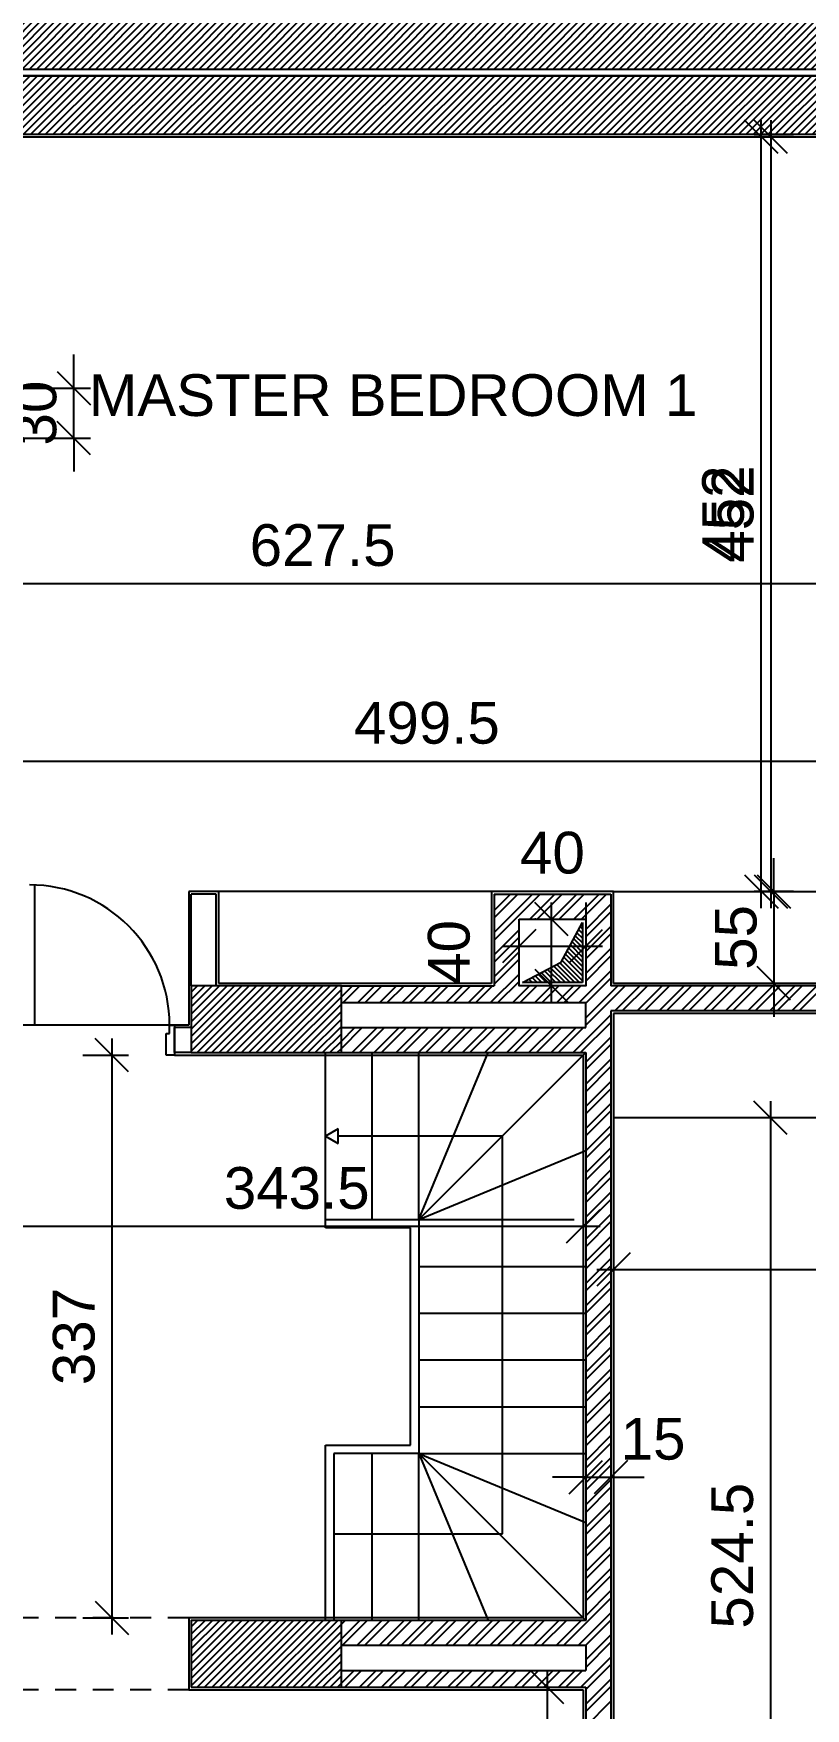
# Model space of a CAD drawing. Extents: x -1.8 to 45.6, y -22.6 to 61.5.
# Drawn here: x 34.1 to 38.73, y 12.72 to 22.75 of the extents above; entities that cross this region are included whole.
import ezdxf
from ezdxf.enums import TextEntityAlignment as Align

# ---------------------------------------------------------------- set-up
doc = ezdxf.new("R2010")
doc.units = 0
doc.header["$MEASUREMENT"] = 0
doc.linetypes.add('HIDDEN2', pattern=[0.1875, 0.125, -0.0625])
doc.layers.get('0').update_dxf_attribs({"linetype": 'CONTINUOUS'})
for name, color, linetype in [('A-AREAS', 6, 'CONTINUOUS'), ('A-closet', 252, 'CONTINUOUS'), ('a-dim', 3, 'CONTINUOUS'), ('A-FLOR-STRS-ARO', 1, 'CONTINUOUS'), ('A-HATCH-CONC', 8, 'CONTINUOUS'), ('A-HATCH-WALL', 8, 'CONTINUOUS'), ('A-NOMENCLATURE', 3, 'CONTINUOUS'), ('A-PLASTER', 8, 'CONTINUOUS'), ('A-PORTE', 1, 'CONTINUOUS'), ('A-PROJECTION', 9, 'CONTINUOUS'), ('a-shaft', 251, 'CONTINUOUS'), ('A-STAIR', 9, 'CONTINUOUS'), ('A-WALL', 4, 'CONTINUOUS'), ('S-2ND-3RD-4-5-6TH$0$A-SHAFT 2-3-4-5-6', 8, 'CONTINUOUS'), ('S-2ND-3RD-4-5-6TH$0$A-STR 2-3-4-5-6', 2, 'CONTINUOUS')]:
    doc.layers.add(name, color=color, linetype=linetype)
doc.styles.add('A100-STEXT', font='arial.ttf', dxfattribs={"height": 0.25})

# ---------------------------------------------------------------- blocks, each defined once
blk = doc.blocks.new('_OBLIQUE')
at = {"color": 0, "linetype": 'ByBlock'}
blk.add_line((-0.5, -0.5), (0.5, 0.5), dxfattribs=at)

msp = doc.modelspace()

# ---------------------------------------------------------------- hatches: boundary and pattern name
at = {"layer": 'A-HATCH-CONC'}
h = msp.add_hatch(dxfattribs=at)
h.set_pattern_fill('ANSI31', color=256, scale=0.25, style=0)
h.paths.add_polyline_path([(41.83837, 22.94), (26.70837, 22.94), (26.70837, 22.61), (28.46837, 22.61), (28.46837, 22.54), (41.83837, 22.54)])
h = msp.add_hatch(dxfattribs=at)
h.set_pattern_fill('ANSI31', color=256, scale=0.25, style=0)
h.paths.add_polyline_path([(41.83837, 22.5), (28.46837, 22.5), (28.46837, 22.15), (41.83837, 22.15)])
h = msp.add_hatch(dxfattribs=at)
h.set_pattern_fill('ANSI31', color=256, scale=0.25, style=0)
h.paths.add_polyline_path([(41.83837, 22.5), (28.46837, 22.5), (28.46837, 22.15), (41.83837, 22.15)])

# ---------------------------------------------------------------- linework, layer by layer
at = {"layer": 'A-AREAS'}
msp.add_line((28.39837, 22.5), (41.90837, 22.5), dxfattribs=at)
msp.add_lwpolyline([(26.63837, 23.51), (26.63837, 22.54), (41.90837, 22.54), (41.90837, 22.91)], dxfattribs=at)
at = {"layer": 'A-closet'}
for p, q in [((36.84337, 17.615), (35.20837, 17.615)), ((36.84337, 17.615), (35.20837, 17.615)), ((37.57337, 17.615), (38.95337, 17.615)), ((37.57337, 17.615), (38.95337, 17.615)), ((38.95337, 16.26), (37.57337, 16.26)), ((38.95337, 16.26), (37.57337, 16.26))]:
    msp.add_line(p, q, dxfattribs=at)
at = {"layer": 'a-dim', "color": 15}
for p, q in [((38.46017, 17.515), (38.46017, 22.235)), ((38.51781, 22.235), (38.51781, 17.515)), ((38.65337, 22.135), (38.41781, 22.135)), ((38.56337, 22.135), (38.56017, 22.135)), ((34.33918, 20.63), (34.33918, 20.83)), ((34.04337, 20.63), (34.43918, 20.63)), ((34.33918, 20.33), (34.33918, 20.63)), ((34.04337, 20.33), (34.43918, 20.33)), ((34.33918, 20.33), (34.33918, 20.13)), ((32.59337, 19.46022), (39.06837, 19.46022)), ((33.85837, 18.39589), (39.05337, 18.39589)), ((38.53559, 17.615), (38.53559, 17.815)), ((38.65337, 17.615), (38.41781, 17.615)), ((38.65337, 17.615), (38.43559, 17.615)), ((38.53559, 17.615), (38.53559, 17.065)), ((38.56337, 17.615), (38.56017, 17.615)), ((37.20321, 16.95), (37.20321, 17.55)), ((37.40837, 17.55), (37.40837, 17.38846)), ((37.00837, 17.35), (37.00837, 17.38846)), ((37.10837, 17.45), (37.10321, 17.45)), ((36.90837, 17.28846), (37.50837, 17.28846)), ((38.65337, 17.065), (38.43559, 17.065)), ((38.53559, 17.065), (38.53559, 16.865)), ((37.10837, 17.05), (37.10321, 17.05)), ((34.56837, 16.735), (34.56837, 13.165)), ((34.39337, 16.635), (34.66837, 16.635)), ((38.51476, 16.36), (38.51476, 10.915)), ((38.65337, 16.26), (38.41476, 16.26)), ((37.39337, 15.86), (37.39337, 15.71038)), ((33.85837, 15.61038), (37.49337, 15.61038)), ((37.47337, 15.35134), (41.75337, 15.35134)), ((37.57337, 15.31038), (37.57337, 15.25134)), ((37.55837, 15.05), (37.55837, 14.00842)), ((37.40837, 14.2), (37.40837, 14.00842)), ((37.40837, 14.10842), (37.20837, 14.10842)), ((37.40837, 14.10842), (37.55837, 14.10842)), ((37.55837, 14.10842), (37.75837, 14.10842)), ((34.39337, 13.265), (34.66837, 13.265)), ((37.17672, 12.95), (37.17672, 7.64)), ((36.97587, 12.85), (37.27672, 12.85))]:
    msp.add_line(p, q, dxfattribs=at)
at = {"layer": 'A-FLOR-STRS-ARO'}
for p, q in [((35.92337, 16.1933), (35.84837, 16.15)), ((35.92337, 16.1933), (35.84837, 16.15)), ((35.84837, 16.15), (35.92337, 16.1067)), ((35.84837, 16.15), (35.92337, 16.1067)), ((35.92337, 16.1067), (35.92337, 16.1933)), ((35.92337, 16.1067), (35.92337, 16.1933)), ((36.90837, 16.15), (35.92337, 16.15)), ((36.90837, 16.15), (35.92337, 16.15)), ((36.90837, 13.76875), (36.90837, 16.15)), ((36.90837, 13.76875), (36.90837, 16.15)), ((35.89837, 13.76875), (36.90837, 13.76875)), ((35.89837, 13.76875), (36.90837, 13.76875))]:
    msp.add_line(p, q, dxfattribs=at)
at = {"layer": 'A-HATCH-CONC'}
for p, q in [((35.04337, 17.01215), (35.08122, 17.05)), ((35.04337, 16.96795), (35.12542, 17.05)), ((35.04337, 16.92376), (35.16961, 17.05)), ((35.04337, 16.87956), (35.21381, 17.05)), ((35.04337, 16.83537), (35.258, 17.05)), ((35.04337, 16.79117), (35.30219, 17.05)), ((35.04337, 16.74698), (35.34639, 17.05)), ((35.04337, 16.70279), (35.39058, 17.05)), ((35.04337, 16.65859), (35.43478, 17.05)), ((35.04337, 17.01215), (35.08122, 17.05)), ((35.04337, 16.96795), (35.12542, 17.05)), ((35.04337, 16.92376), (35.16961, 17.05)), ((35.04337, 16.87956), (35.21381, 17.05)), ((35.04337, 16.83537), (35.258, 17.05)), ((35.04337, 16.79117), (35.30219, 17.05)), ((35.04337, 16.74698), (35.34639, 17.05)), ((35.04337, 16.70279), (35.39058, 17.05)), ((35.04337, 16.65859), (35.43478, 17.05)), ((35.07897, 16.65), (35.47897, 17.05)), ((35.07897, 16.65), (35.47897, 17.05)), ((35.12316, 16.65), (35.52316, 17.05)), ((35.12316, 16.65), (35.52316, 17.05)), ((35.16736, 16.65), (35.56736, 17.05)), ((35.16736, 16.65), (35.56736, 17.05)), ((35.21155, 16.65), (35.61155, 17.05)), ((35.21155, 16.65), (35.61155, 17.05)), ((35.25575, 16.65), (35.65575, 17.05)), ((35.25575, 16.65), (35.65575, 17.05)), ((35.29994, 16.65), (35.69994, 17.05)), ((35.29994, 16.65), (35.69994, 17.05)), ((35.34414, 16.65), (35.74414, 17.05)), ((35.34414, 16.65), (35.74414, 17.05)), ((35.38833, 16.65), (35.78833, 17.05)), ((35.38833, 16.65), (35.78833, 17.05)), ((35.43252, 16.65), (35.83252, 17.05)), ((35.43252, 16.65), (35.83252, 17.05)), ((35.47672, 16.65), (35.87672, 17.05)), ((35.47672, 16.65), (35.87672, 17.05)), ((35.52091, 16.65), (35.92091, 17.05)), ((35.52091, 16.65), (35.92091, 17.05)), ((35.56511, 16.65), (35.94337, 17.02826)), ((35.56511, 16.65), (35.94337, 17.02826)), ((35.6093, 16.65), (35.94337, 16.98407)), ((35.6093, 16.65), (35.94337, 16.98407)), ((35.65349, 16.65), (35.94337, 16.93987)), ((35.65349, 16.65), (35.94337, 16.93987)), ((35.69769, 16.65), (35.94337, 16.89568)), ((35.69769, 16.65), (35.94337, 16.89568)), ((35.74188, 16.65), (35.94337, 16.85149)), ((35.74188, 16.65), (35.94337, 16.85149)), ((35.78608, 16.65), (35.94337, 16.80729)), ((35.78608, 16.65), (35.94337, 16.80729)), ((35.83027, 16.65), (35.94337, 16.7631)), ((35.83027, 16.65), (35.94337, 16.7631)), ((35.87447, 16.65), (35.94337, 16.7189)), ((35.87447, 16.65), (35.94337, 16.7189)), ((35.91866, 16.65), (35.94337, 16.67471)), ((35.91866, 16.65), (35.94337, 16.67471)), ((35.04337, 13.21145), (35.08192, 13.25)), ((35.04337, 13.16725), (35.12612, 13.25)), ((35.04337, 13.12306), (35.17031, 13.25)), ((35.04337, 13.07886), (35.2145, 13.25)), ((35.04337, 13.03467), (35.2587, 13.25)), ((35.04337, 12.99048), (35.30289, 13.25)), ((35.04337, 12.94628), (35.34709, 13.25)), ((35.04337, 12.90209), (35.39128, 13.25)), ((35.04337, 12.85789), (35.43548, 13.25)), ((35.04337, 13.21145), (35.08192, 13.25)), ((35.04337, 13.16725), (35.12612, 13.25)), ((35.04337, 13.12306), (35.17031, 13.25)), ((35.04337, 13.07886), (35.2145, 13.25)), ((35.04337, 13.03467), (35.2587, 13.25)), ((35.04337, 12.99048), (35.30289, 13.25)), ((35.04337, 12.94628), (35.34709, 13.25)), ((35.04337, 12.90209), (35.39128, 13.25)), ((35.04337, 12.85789), (35.43548, 13.25)), ((35.07967, 12.85), (35.47967, 13.25)), ((35.07967, 12.85), (35.47967, 13.25)), ((35.12386, 12.85), (35.52386, 13.25)), ((35.12386, 12.85), (35.52386, 13.25)), ((35.16806, 12.85), (35.56806, 13.25)), ((35.16806, 12.85), (35.56806, 13.25)), ((35.21225, 12.85), (35.61225, 13.25)), ((35.21225, 12.85), (35.61225, 13.25)), ((35.25645, 12.85), (35.65645, 13.25)), ((35.25645, 12.85), (35.65645, 13.25)), ((35.30064, 12.85), (35.70064, 13.25)), ((35.30064, 12.85), (35.70064, 13.25)), ((35.34483, 12.85), (35.74483, 13.25)), ((35.34483, 12.85), (35.74483, 13.25)), ((35.38903, 12.85), (35.78903, 13.25)), ((35.38903, 12.85), (35.78903, 13.25)), ((35.43322, 12.85), (35.83322, 13.25)), ((35.43322, 12.85), (35.83322, 13.25)), ((35.47742, 12.85), (35.87742, 13.25)), ((35.47742, 12.85), (35.87742, 13.25)), ((35.52161, 12.85), (35.92161, 13.25)), ((35.52161, 12.85), (35.92161, 13.25)), ((35.56581, 12.85), (35.94337, 13.22756)), ((35.56581, 12.85), (35.94337, 13.22756)), ((35.61, 12.85), (35.94337, 13.18337)), ((35.61, 12.85), (35.94337, 13.18337)), ((35.65419, 12.85), (35.94337, 13.13917)), ((35.65419, 12.85), (35.94337, 13.13917)), ((35.69839, 12.85), (35.94337, 13.09498)), ((35.69839, 12.85), (35.94337, 13.09498)), ((35.74258, 12.85), (35.94337, 13.05079)), ((35.74258, 12.85), (35.94337, 13.05079)), ((35.78678, 12.85), (35.94337, 13.00659)), ((35.78678, 12.85), (35.94337, 13.00659)), ((35.83097, 12.85), (35.94337, 12.9624)), ((35.83097, 12.85), (35.94337, 12.9624)), ((35.87516, 12.85), (35.94337, 12.9182)), ((35.87516, 12.85), (35.94337, 12.9182)), ((35.91936, 12.85), (35.94337, 12.87401)), ((35.91936, 12.85), (35.94337, 12.87401))]:
    msp.add_line(p, q, dxfattribs=at)
at = {"layer": 'A-HATCH-WALL'}
for p, q in [((36.85837, 17.50132), (36.95705, 17.6)), ((36.85837, 17.36874), (37.08963, 17.6)), ((36.85837, 17.58971), (36.86866, 17.6)), ((36.85837, 17.45713), (37.00124, 17.6)), ((36.85837, 17.32454), (37.13382, 17.6)), ((36.85837, 17.50132), (36.95705, 17.6)), ((36.85837, 17.36874), (37.08963, 17.6)), ((36.85837, 17.58971), (36.86866, 17.6)), ((36.85837, 17.45713), (37.00124, 17.6)), ((36.85837, 17.32454), (37.13382, 17.6)), ((37.07221, 17.45), (37.22221, 17.6)), ((37.07221, 17.45), (37.22221, 17.6)), ((37.11641, 17.45), (37.26641, 17.6)), ((37.11641, 17.45), (37.26641, 17.6)), ((37.2048, 17.45), (37.3548, 17.6)), ((37.2048, 17.45), (37.3548, 17.6)), ((37.24899, 17.45), (37.39899, 17.6)), ((37.24899, 17.45), (37.39899, 17.6)), ((37.33738, 17.45), (37.48738, 17.6)), ((37.33738, 17.45), (37.48738, 17.6)), ((37.38157, 17.45), (37.53157, 17.6)), ((37.38157, 17.45), (37.53157, 17.6)), ((37.40837, 17.38841), (37.55837, 17.53841)), ((37.40837, 17.38841), (37.55837, 17.53841)), ((37.40837, 17.34421), (37.55837, 17.49421)), ((37.40837, 17.34421), (37.55837, 17.49421)), ((36.85837, 17.23616), (37.00837, 17.38616)), ((36.85837, 17.23616), (37.00837, 17.38616)), ((37.40837, 17.25583), (37.55837, 17.40583)), ((37.40837, 17.25583), (37.55837, 17.40583)), ((37.40837, 17.21163), (37.55837, 17.36163)), ((37.40837, 17.21163), (37.55837, 17.36163)), ((36.85837, 17.19196), (37.00837, 17.34196)), ((36.85837, 17.19196), (37.00837, 17.34196)), ((36.85837, 17.10357), (37.00837, 17.25357)), ((36.85837, 17.10357), (37.00837, 17.25357)), ((37.40837, 17.12324), (37.55837, 17.27324)), ((37.40837, 17.12324), (37.55837, 17.27324)), ((36.85837, 17.05938), (37.00837, 17.20938)), ((36.85837, 17.05938), (37.00837, 17.20938)), ((37.40837, 17.07905), (37.55837, 17.22905)), ((37.40837, 17.07905), (37.55837, 17.22905)), ((36.83738, 16.95), (37.00837, 17.12099)), ((36.83738, 16.95), (37.00837, 17.12099)), ((36.88157, 16.95), (37.00837, 17.0768)), ((36.88157, 16.95), (37.00837, 17.0768)), ((37.36771, 16.95), (37.55837, 17.14066)), ((37.36771, 16.95), (37.55837, 17.14066)), ((37.40837, 16.94647), (37.55837, 17.09647)), ((37.40837, 16.94647), (37.55837, 17.09647)), ((35.94337, 16.98407), (36.0093, 17.05)), ((35.94337, 16.98407), (36.0093, 17.05)), ((35.95349, 16.95), (36.05349, 17.05)), ((35.95349, 16.95), (36.05349, 17.05)), ((36.04188, 16.95), (36.14188, 17.05)), ((36.04188, 16.95), (36.14188, 17.05)), ((36.08608, 16.95), (36.18608, 17.05)), ((36.08608, 16.95), (36.18608, 17.05)), ((36.17447, 16.95), (36.27447, 17.05)), ((36.17447, 16.95), (36.27447, 17.05)), ((36.21866, 16.95), (36.31866, 17.05)), ((36.21866, 16.95), (36.31866, 17.05)), ((36.30705, 16.95), (36.40705, 17.05)), ((36.30705, 16.95), (36.40705, 17.05)), ((36.35124, 16.95), (36.45124, 17.05)), ((36.35124, 16.95), (36.45124, 17.05)), ((36.43963, 16.95), (36.53963, 17.05)), ((36.43963, 16.95), (36.53963, 17.05)), ((36.48382, 16.95), (36.58382, 17.05)), ((36.48382, 16.95), (36.58382, 17.05)), ((36.57221, 16.95), (36.67221, 17.05)), ((36.57221, 16.95), (36.67221, 17.05)), ((36.61641, 16.95), (36.71641, 17.05)), ((36.61641, 16.95), (36.71641, 17.05)), ((36.7048, 16.95), (36.8048, 17.05)), ((36.7048, 16.95), (36.8048, 17.05)), ((36.74899, 16.95), (36.84899, 17.05)), ((36.74899, 16.95), (36.84899, 17.05)), ((36.96996, 16.95), (37.06996, 17.05)), ((36.96996, 16.95), (37.06996, 17.05)), ((37.01415, 16.95), (37.11415, 17.05)), ((37.01415, 16.95), (37.11415, 17.05)), ((37.10254, 16.95), (37.20254, 17.05)), ((37.10254, 16.95), (37.20254, 17.05)), ((37.14674, 16.95), (37.24674, 17.05)), ((37.14674, 16.95), (37.24674, 17.05)), ((37.23513, 16.95), (37.33513, 17.05)), ((37.23513, 16.95), (37.33513, 17.05)), ((37.27932, 16.95), (37.37932, 17.05)), ((37.27932, 16.95), (37.37932, 17.05)), ((37.40837, 16.85808), (37.60029, 17.05)), ((37.40837, 16.81388), (37.64449, 17.05)), ((37.40837, 16.85808), (37.60029, 17.05)), ((37.40837, 16.81388), (37.64449, 17.05)), ((37.58287, 16.9), (37.73287, 17.05)), ((37.58287, 16.9), (37.73287, 17.05)), ((37.62707, 16.9), (37.77707, 17.05)), ((37.62707, 16.9), (37.77707, 17.05)), ((37.71546, 16.9), (37.86546, 17.05)), ((37.71546, 16.9), (37.86546, 17.05)), ((37.75965, 16.9), (37.90965, 17.05)), ((37.75965, 16.9), (37.90965, 17.05)), ((37.84804, 16.9), (37.99804, 17.05)), ((37.84804, 16.9), (37.99804, 17.05)), ((37.89223, 16.9), (38.04223, 17.05)), ((37.89223, 16.9), (38.04223, 17.05)), ((37.98062, 16.9), (38.13062, 17.05)), ((37.98062, 16.9), (38.13062, 17.05)), ((38.02482, 16.9), (38.17482, 17.05)), ((38.02482, 16.9), (38.17482, 17.05)), ((38.1132, 16.9), (38.2632, 17.05)), ((38.1132, 16.9), (38.2632, 17.05)), ((38.1574, 16.9), (38.3074, 17.05)), ((38.1574, 16.9), (38.3074, 17.05)), ((38.24579, 16.9), (38.39579, 17.05)), ((38.24579, 16.9), (38.39579, 17.05)), ((38.28998, 16.9), (38.43998, 17.05)), ((38.28998, 16.9), (38.43998, 17.05)), ((38.37837, 16.9), (38.52837, 17.05)), ((38.37837, 16.9), (38.52837, 17.05)), ((38.42256, 16.9), (38.57256, 17.05)), ((38.42256, 16.9), (38.57256, 17.05)), ((38.51095, 16.9), (38.66095, 17.05)), ((38.51095, 16.9), (38.66095, 17.05)), ((38.55515, 16.9), (38.70515, 17.05)), ((38.55515, 16.9), (38.70515, 17.05)), ((38.64353, 16.9), (38.79353, 17.05)), ((38.64353, 16.9), (38.79353, 17.05)), ((38.68773, 16.9), (38.83773, 17.05)), ((38.68773, 16.9), (38.83773, 17.05)), ((37.33287, 16.65), (37.55837, 16.8755)), ((37.33287, 16.65), (37.55837, 16.8755)), ((35.94337, 16.7189), (36.02447, 16.8)), ((35.94337, 16.67471), (36.06866, 16.8)), ((35.94337, 16.7189), (36.02447, 16.8)), ((35.94337, 16.67471), (36.06866, 16.8)), ((36.00705, 16.65), (36.15705, 16.8)), ((36.00705, 16.65), (36.15705, 16.8)), ((36.05124, 16.65), (36.20124, 16.8)), ((36.05124, 16.65), (36.20124, 16.8)), ((36.13963, 16.65), (36.28963, 16.8)), ((36.13963, 16.65), (36.28963, 16.8)), ((36.18382, 16.65), (36.33382, 16.8)), ((36.18382, 16.65), (36.33382, 16.8)), ((36.27221, 16.65), (36.42221, 16.8)), ((36.27221, 16.65), (36.42221, 16.8)), ((36.31641, 16.65), (36.46641, 16.8)), ((36.31641, 16.65), (36.46641, 16.8)), ((36.4048, 16.65), (36.5548, 16.8)), ((36.4048, 16.65), (36.5548, 16.8)), ((36.44899, 16.65), (36.59899, 16.8)), ((36.44899, 16.65), (36.59899, 16.8)), ((36.53738, 16.65), (36.68738, 16.8)), ((36.53738, 16.65), (36.68738, 16.8)), ((36.58157, 16.65), (36.73157, 16.8)), ((36.58157, 16.65), (36.73157, 16.8)), ((36.66996, 16.65), (36.81996, 16.8)), ((36.66996, 16.65), (36.81996, 16.8)), ((36.71415, 16.65), (36.86415, 16.8)), ((36.71415, 16.65), (36.86415, 16.8)), ((36.80254, 16.65), (36.95254, 16.8)), ((36.80254, 16.65), (36.95254, 16.8)), ((36.84674, 16.65), (36.99674, 16.8)), ((36.84674, 16.65), (36.99674, 16.8)), ((36.93513, 16.65), (37.08513, 16.8)), ((36.93513, 16.65), (37.08513, 16.8)), ((36.97932, 16.65), (37.12932, 16.8)), ((36.97932, 16.65), (37.12932, 16.8)), ((37.06771, 16.65), (37.21771, 16.8)), ((37.06771, 16.65), (37.21771, 16.8)), ((37.1119, 16.65), (37.2619, 16.8)), ((37.1119, 16.65), (37.2619, 16.8)), ((37.20029, 16.65), (37.35029, 16.8)), ((37.20029, 16.65), (37.35029, 16.8)), ((37.24449, 16.65), (37.39449, 16.8)), ((37.24449, 16.65), (37.39449, 16.8)), ((37.37707, 16.65), (37.55837, 16.8313)), ((37.37707, 16.65), (37.55837, 16.8313)), ((37.40837, 16.59291), (37.55837, 16.74291)), ((37.40837, 16.59291), (37.55837, 16.74291)), ((37.40837, 16.54872), (37.55837, 16.69872)), ((37.40837, 16.54872), (37.55837, 16.69872)), ((37.40837, 16.46033), (37.55837, 16.61033)), ((37.40837, 16.46033), (37.55837, 16.61033)), ((37.40837, 16.41614), (37.55837, 16.56614)), ((37.40837, 16.41614), (37.55837, 16.56614)), ((37.40837, 16.32775), (37.55837, 16.47775)), ((37.40837, 16.32775), (37.55837, 16.47775)), ((37.40837, 16.28355), (37.55837, 16.43355)), ((37.40837, 16.28355), (37.55837, 16.43355)), ((37.40837, 16.19516), (37.55837, 16.34516)), ((37.40837, 16.19516), (37.55837, 16.34516)), ((37.40837, 16.15097), (37.55837, 16.30097)), ((37.40837, 16.15097), (37.55837, 16.30097)), ((37.40837, 16.06258), (37.55837, 16.21258)), ((37.40837, 16.06258), (37.55837, 16.21258)), ((37.40837, 16.01839), (37.55837, 16.16839)), ((37.40837, 16.01839), (37.55837, 16.16839)), ((37.40837, 15.93), (37.55837, 16.08)), ((37.40837, 15.93), (37.55837, 16.08)), ((37.40837, 15.88581), (37.55837, 16.03581)), ((37.40837, 15.88581), (37.55837, 16.03581)), ((37.40837, 15.79742), (37.55837, 15.94742)), ((37.40837, 15.79742), (37.55837, 15.94742)), ((37.40837, 15.75322), (37.55837, 15.90322)), ((37.40837, 15.75322), (37.55837, 15.90322)), ((37.40837, 15.66483), (37.55837, 15.81483)), ((37.40837, 15.66483), (37.55837, 15.81483)), ((37.40837, 15.62064), (37.55837, 15.77064)), ((37.40837, 15.62064), (37.55837, 15.77064)), ((37.40837, 15.53225), (37.55837, 15.68225)), ((37.40837, 15.53225), (37.55837, 15.68225)), ((37.40837, 15.48806), (37.55837, 15.63806)), ((37.40837, 15.48806), (37.55837, 15.63806)), ((37.40837, 15.39967), (37.55837, 15.54967)), ((37.40837, 15.39967), (37.55837, 15.54967)), ((37.40837, 15.35548), (37.55837, 15.50548)), ((37.40837, 15.35548), (37.55837, 15.50548)), ((37.40837, 15.26709), (37.55837, 15.41709)), ((37.40837, 15.26709), (37.55837, 15.41709)), ((37.40837, 15.22289), (37.55837, 15.37289)), ((37.40837, 15.22289), (37.55837, 15.37289)), ((37.40837, 15.1345), (37.55837, 15.2845)), ((37.40837, 15.1345), (37.55837, 15.2845)), ((37.40837, 15.09031), (37.55837, 15.24031)), ((37.40837, 15.09031), (37.55837, 15.24031)), ((37.40837, 15.00192), (37.55837, 15.15192)), ((37.40837, 15.00192), (37.55837, 15.15192)), ((37.40837, 14.95773), (37.55837, 15.10773)), ((37.40837, 14.95773), (37.55837, 15.10773)), ((37.40837, 14.86934), (37.55837, 15.01934)), ((37.40837, 14.86934), (37.55837, 15.01934)), ((37.40837, 14.82515), (37.55837, 14.97515)), ((37.40837, 14.82515), (37.55837, 14.97515)), ((37.40837, 14.73676), (37.55837, 14.88676)), ((37.40837, 14.73676), (37.55837, 14.88676)), ((37.40837, 14.69256), (37.55837, 14.84256)), ((37.40837, 14.69256), (37.55837, 14.84256)), ((37.40837, 14.60417), (37.55837, 14.75417)), ((37.40837, 14.60417), (37.55837, 14.75417)), ((37.40837, 14.55998), (37.55837, 14.70998)), ((37.40837, 14.55998), (37.55837, 14.70998)), ((37.40837, 14.47159), (37.55837, 14.62159)), ((37.40837, 14.47159), (37.55837, 14.62159)), ((37.40837, 14.4274), (37.55837, 14.5774)), ((37.40837, 14.4274), (37.55837, 14.5774)), ((37.40837, 14.33901), (37.55837, 14.48901)), ((37.40837, 14.33901), (37.55837, 14.48901)), ((37.40837, 14.29482), (37.55837, 14.44482)), ((37.40837, 14.29482), (37.55837, 14.44482)), ((37.40837, 14.20643), (37.55837, 14.35643)), ((37.40837, 14.20643), (37.55837, 14.35643)), ((37.40837, 14.16223), (37.55837, 14.31223)), ((37.40837, 14.16223), (37.55837, 14.31223)), ((37.40837, 14.07384), (37.55837, 14.22384)), ((37.40837, 14.07384), (37.55837, 14.22384)), ((37.40837, 14.02965), (37.55837, 14.17965)), ((37.40837, 14.02965), (37.55837, 14.17965)), ((37.40837, 13.94126), (37.55837, 14.09126)), ((37.40837, 13.94126), (37.55837, 14.09126)), ((37.40837, 13.89707), (37.55837, 14.04707)), ((37.40837, 13.89707), (37.55837, 14.04707)), ((37.40837, 13.80868), (37.55837, 13.95868)), ((37.40837, 13.80868), (37.55837, 13.95868)), ((37.40837, 13.76449), (37.55837, 13.91449)), ((37.40837, 13.76449), (37.55837, 13.91449)), ((37.40837, 13.6761), (37.55837, 13.8261)), ((37.40837, 13.6761), (37.55837, 13.8261)), ((37.40837, 13.6319), (37.55837, 13.7819)), ((37.40837, 13.6319), (37.55837, 13.7819)), ((37.40837, 13.54351), (37.55837, 13.69351)), ((37.40837, 13.54351), (37.55837, 13.69351)), ((37.40837, 13.49932), (37.55837, 13.64932)), ((37.40837, 13.49932), (37.55837, 13.64932)), ((37.40837, 13.41093), (37.55837, 13.56093)), ((37.40837, 13.41093), (37.55837, 13.56093)), ((37.40837, 13.36674), (37.55837, 13.51674)), ((37.40837, 13.36674), (37.55837, 13.51674)), ((37.27421, 13.1), (37.55837, 13.38416)), ((37.27421, 13.1), (37.55837, 13.38416)), ((37.40837, 13.27835), (37.55837, 13.42835)), ((37.40837, 13.27835), (37.55837, 13.42835)), ((35.94337, 13.13917), (36.05419, 13.25)), ((35.94337, 13.22756), (35.96581, 13.25)), ((35.94337, 13.13917), (36.05419, 13.25)), ((35.94337, 13.22756), (35.96581, 13.25)), ((35.94839, 13.1), (36.09839, 13.25)), ((35.94839, 13.1), (36.09839, 13.25)), ((36.03678, 13.1), (36.18678, 13.25)), ((36.03678, 13.1), (36.18678, 13.25)), ((36.08097, 13.1), (36.23097, 13.25)), ((36.08097, 13.1), (36.23097, 13.25)), ((36.16936, 13.1), (36.31936, 13.25)), ((36.16936, 13.1), (36.31936, 13.25)), ((36.21355, 13.1), (36.36355, 13.25)), ((36.21355, 13.1), (36.36355, 13.25)), ((36.30194, 13.1), (36.45194, 13.25)), ((36.30194, 13.1), (36.45194, 13.25)), ((36.34614, 13.1), (36.49614, 13.25)), ((36.34614, 13.1), (36.49614, 13.25)), ((36.43452, 13.1), (36.58452, 13.25)), ((36.43452, 13.1), (36.58452, 13.25)), ((36.47872, 13.1), (36.62872, 13.25)), ((36.47872, 13.1), (36.62872, 13.25)), ((36.56711, 13.1), (36.71711, 13.25)), ((36.56711, 13.1), (36.71711, 13.25)), ((36.6113, 13.1), (36.7613, 13.25)), ((36.6113, 13.1), (36.7613, 13.25)), ((36.69969, 13.1), (36.84969, 13.25)), ((36.69969, 13.1), (36.84969, 13.25)), ((36.74388, 13.1), (36.89388, 13.25)), ((36.74388, 13.1), (36.89388, 13.25)), ((36.83227, 13.1), (36.98227, 13.25)), ((36.83227, 13.1), (36.98227, 13.25)), ((36.87647, 13.1), (37.02647, 13.25)), ((36.87647, 13.1), (37.02647, 13.25)), ((36.96485, 13.1), (37.11485, 13.25)), ((36.96485, 13.1), (37.11485, 13.25)), ((37.00905, 13.1), (37.15905, 13.25)), ((37.00905, 13.1), (37.15905, 13.25)), ((37.09744, 13.1), (37.24744, 13.25)), ((37.09744, 13.1), (37.24744, 13.25)), ((37.14163, 13.1), (37.29163, 13.25)), ((37.14163, 13.1), (37.29163, 13.25)), ((37.23002, 13.1), (37.38002, 13.25)), ((37.23002, 13.1), (37.38002, 13.25)), ((37.3626, 13.1), (37.55837, 13.29577)), ((37.3626, 13.1), (37.55837, 13.29577)), ((37.4068, 13.1), (37.55837, 13.25157)), ((37.4068, 13.1), (37.55837, 13.25157)), ((37.40837, 13.01318), (37.55837, 13.16318)), ((37.40837, 13.01318), (37.55837, 13.16318)), ((37.40837, 12.96899), (37.55837, 13.11899)), ((37.40837, 12.96899), (37.55837, 13.11899)), ((35.94337, 12.87401), (36.01936, 12.95)), ((35.94337, 12.87401), (36.01936, 12.95)), ((35.96355, 12.85), (36.06355, 12.95)), ((35.96355, 12.85), (36.06355, 12.95)), ((36.05194, 12.85), (36.15194, 12.95)), ((36.05194, 12.85), (36.15194, 12.95)), ((36.09614, 12.85), (36.19614, 12.95)), ((36.09614, 12.85), (36.19614, 12.95)), ((36.18452, 12.85), (36.28452, 12.95)), ((36.18452, 12.85), (36.28452, 12.95)), ((36.22872, 12.85), (36.32872, 12.95)), ((36.22872, 12.85), (36.32872, 12.95)), ((36.31711, 12.85), (36.41711, 12.95)), ((36.31711, 12.85), (36.41711, 12.95)), ((36.3613, 12.85), (36.4613, 12.95)), ((36.3613, 12.85), (36.4613, 12.95)), ((36.44969, 12.85), (36.54969, 12.95)), ((36.44969, 12.85), (36.54969, 12.95)), ((36.49388, 12.85), (36.59388, 12.95)), ((36.49388, 12.85), (36.59388, 12.95)), ((36.58227, 12.85), (36.68227, 12.95)), ((36.58227, 12.85), (36.68227, 12.95)), ((36.62647, 12.85), (36.72647, 12.95)), ((36.62647, 12.85), (36.72647, 12.95)), ((36.71485, 12.85), (36.81485, 12.95)), ((36.71485, 12.85), (36.81485, 12.95)), ((36.75905, 12.85), (36.85905, 12.95)), ((36.75905, 12.85), (36.85905, 12.95)), ((36.84744, 12.85), (36.94744, 12.95)), ((36.84744, 12.85), (36.94744, 12.95)), ((36.89163, 12.85), (36.99163, 12.95)), ((36.89163, 12.85), (36.99163, 12.95)), ((36.98002, 12.85), (37.08002, 12.95)), ((36.98002, 12.85), (37.08002, 12.95)), ((37.02421, 12.85), (37.12421, 12.95)), ((37.02421, 12.85), (37.12421, 12.95)), ((37.1126, 12.85), (37.2126, 12.95)), ((37.1126, 12.85), (37.2126, 12.95)), ((37.1568, 12.85), (37.2568, 12.95)), ((37.1568, 12.85), (37.2568, 12.95)), ((37.24518, 12.85), (37.34518, 12.95)), ((37.24518, 12.85), (37.34518, 12.95)), ((37.28938, 12.85), (37.38938, 12.95)), ((37.28938, 12.85), (37.38938, 12.95)), ((37.37777, 12.85), (37.55837, 13.0306)), ((37.37777, 12.85), (37.55837, 13.0306)), ((37.40837, 12.83641), (37.55837, 12.98641)), ((37.40837, 12.83641), (37.55837, 12.98641)), ((37.40837, 12.74802), (37.55837, 12.89802)), ((37.40837, 12.74802), (37.55837, 12.89802)), ((37.40837, 12.70383), (37.55837, 12.85383)), ((37.40837, 12.70383), (37.55837, 12.85383)), ((37.40837, 12.61544), (37.55837, 12.76544)), ((37.40837, 12.61544), (37.55837, 12.76544))]:
    msp.add_line(p, q, dxfattribs=at)
at = {"layer": 'A-PLASTER'}
for p, q in [((35.20837, 17.615), (35.02837, 17.615)), ((35.02837, 17.615), (35.02837, 16.815)), ((35.20837, 17.065), (35.20837, 17.615)), ((37.57337, 17.615), (36.84337, 17.615)), ((36.84337, 17.615), (36.84337, 17.065)), ((37.57337, 17.065), (37.57337, 17.615)), ((36.84337, 17.065), (35.20837, 17.065)), ((38.95337, 17.065), (37.57337, 17.065)), ((38.95337, 16.885), (37.57337, 16.885)), ((37.57337, 16.885), (37.57337, 12.05)), ((38.95337, 16.885), (37.57337, 16.885)), ((37.57337, 16.885), (37.57337, 12.05)), ((35.02837, 16.815), (33.95837, 16.815)), ((34.94337, 16.635), (37.39337, 16.635)), ((34.94337, 16.635), (37.39337, 16.635)), ((37.39337, 16.635), (37.39337, 13.265)), ((37.39337, 16.635), (37.39337, 13.265)), ((37.39337, 13.265), (35.02837, 13.265)), ((35.02837, 13.265), (35.02837, 12.835)), ((37.39337, 13.265), (35.02837, 13.265)), ((35.02837, 13.265), (35.02837, 12.835)), ((35.02837, 12.835), (37.39337, 12.835)), ((35.02837, 12.835), (37.39337, 12.835)), ((37.39337, 12.835), (37.39337, 12.05)), ((37.39337, 12.835), (37.39337, 12.05))]:
    msp.add_line(p, q, dxfattribs=at)
msp.add_lwpolyline([(31.60337, 21.6), (31.60337, 22.135), (33.82837, 22.135), (33.82837, 21.615), (33.95837, 21.615), (33.95837, 22.135), (38.95337, 22.135), (38.95337, 22.08)], dxfattribs=at)
msp.add_lwpolyline([(31.60337, 21.6), (31.60337, 22.135), (33.82837, 22.135), (33.82837, 21.615), (33.95837, 21.615), (33.95837, 22.135), (38.95337, 22.135), (38.95337, 22.08)], dxfattribs=at)
at = {"layer": 'A-PORTE'}
for p, q in [((34.10337, 17.655), (34.10337, 16.815)), ((34.10337, 16.815), (34.06337, 16.815)), ((34.89337, 16.635), (34.89337, 16.765)), ((34.89337, 16.765), (34.91337, 16.765)), ((34.91337, 16.815), (34.94337, 16.815)), ((34.91337, 16.765), (34.91337, 16.815)), ((34.94337, 16.815), (34.94337, 16.635)), ((34.94337, 16.635), (34.89337, 16.635))]:
    msp.add_line(p, q, dxfattribs=at)
msp.add_arc((34.07337, 16.815), 0.84, 0, 90, dxfattribs=at)
at = {"layer": 'A-PROJECTION', "linetype": 'HIDDEN2'}
for p, q in [((35.02837, 13.265), (33.43337, 13.265)), ((35.02837, 13.265), (33.43337, 13.265)), ((35.02837, 12.835), (33.43337, 12.835)), ((35.02837, 12.835), (33.43337, 12.835))]:
    msp.add_line(p, q, dxfattribs=at)
at = {"layer": 'a-shaft'}
for p, q in [((37.26089, 17.19196), (37.38837, 17.43)), ((37.26089, 17.19196), (37.38837, 17.43)), ((37.35535, 17.36835), (37.38837, 17.33534)), ((37.35535, 17.36835), (37.38837, 17.33534)), ((37.36522, 17.38677), (37.38837, 17.36362)), ((37.36522, 17.38677), (37.38837, 17.36362)), ((37.37508, 17.40519), (37.38837, 17.39191)), ((37.37508, 17.40519), (37.38837, 17.39191)), ((37.38495, 17.42361), (37.38837, 17.42019)), ((37.38495, 17.42361), (37.38837, 17.42019)), ((37.38837, 17.43), (37.38837, 17.07)), ((37.38837, 17.43), (37.38837, 17.07)), ((37.29617, 17.25783), (37.38837, 17.16563)), ((37.29617, 17.25783), (37.38837, 17.16563)), ((37.30603, 17.27625), (37.38837, 17.19392)), ((37.30603, 17.27625), (37.38837, 17.19392)), ((37.3159, 17.29467), (37.38837, 17.2222)), ((37.3159, 17.29467), (37.38837, 17.2222)), ((37.32576, 17.31309), (37.38837, 17.25049)), ((37.32576, 17.31309), (37.38837, 17.25049)), ((37.33563, 17.33151), (37.38837, 17.27877)), ((37.33563, 17.33151), (37.38837, 17.27877)), ((37.34549, 17.34993), (37.38837, 17.30705)), ((37.34549, 17.34993), (37.38837, 17.30705)), ((37.02837, 17.07), (37.26089, 17.19196)), ((37.02837, 17.07), (37.26089, 17.19196)), ((37.19737, 17.15864), (37.28601, 17.07)), ((37.19737, 17.15864), (37.28601, 17.07)), ((37.21592, 17.16837), (37.3143, 17.07)), ((37.21592, 17.16837), (37.3143, 17.07)), ((37.23447, 17.17811), (37.34258, 17.07)), ((37.23447, 17.17811), (37.34258, 17.07)), ((37.25303, 17.18784), (37.37086, 17.07)), ((37.25303, 17.18784), (37.37086, 17.07)), ((37.26658, 17.20257), (37.38837, 17.08078)), ((37.26658, 17.20257), (37.38837, 17.08078)), ((37.27644, 17.22099), (37.38837, 17.10906)), ((37.27644, 17.22099), (37.38837, 17.10906)), ((37.2863, 17.23941), (37.38837, 17.13735)), ((37.2863, 17.23941), (37.38837, 17.13735)), ((37.38837, 17.07), (37.02837, 17.07)), ((37.38837, 17.07), (37.02837, 17.07)), ((37.03039, 17.07106), (37.03145, 17.07)), ((37.03039, 17.07106), (37.03145, 17.07)), ((37.04894, 17.08079), (37.05974, 17.07)), ((37.04894, 17.08079), (37.05974, 17.07)), ((37.0675, 17.09052), (37.08802, 17.07)), ((37.0675, 17.09052), (37.08802, 17.07)), ((37.08605, 17.10026), (37.11631, 17.07)), ((37.08605, 17.10026), (37.11631, 17.07)), ((37.1046, 17.10999), (37.14459, 17.07)), ((37.1046, 17.10999), (37.14459, 17.07)), ((37.12316, 17.11972), (37.17287, 17.07)), ((37.12316, 17.11972), (37.17287, 17.07)), ((37.14171, 17.12945), (37.20116, 17.07)), ((37.14171, 17.12945), (37.20116, 17.07)), ((37.16026, 17.13918), (37.22944, 17.07)), ((37.16026, 17.13918), (37.22944, 17.07)), ((37.17882, 17.14891), (37.25773, 17.07)), ((37.17882, 17.14891), (37.25773, 17.07))]:
    msp.add_line(p, q, dxfattribs=at)
at = {"layer": 'A-STAIR'}
for p, q in [((35.84837, 16.65), (37.40837, 16.65)), ((35.84837, 15.65), (35.84837, 16.65)), ((35.84837, 16.65), (37.40837, 16.65)), ((35.84837, 15.65), (35.84837, 16.65)), ((36.12837, 15.65), (36.12837, 16.65)), ((36.12837, 15.65), (36.12837, 16.65)), ((36.40837, 15.65), (36.40837, 16.65)), ((36.40837, 15.65), (37.40837, 16.65)), ((36.40837, 15.65), (36.82258, 16.65)), ((36.40837, 15.65), (36.40837, 16.65)), ((36.40837, 15.65), (37.40837, 16.65)), ((36.40837, 15.65), (36.82258, 16.65)), ((36.40837, 15.65), (37.40837, 16.06421)), ((36.40837, 15.65), (37.40837, 16.06421)), ((35.84837, 15.6), (35.84837, 15.65)), ((35.84837, 15.65), (36.40837, 15.65)), ((35.84837, 15.6), (35.84837, 15.65)), ((35.84837, 15.65), (36.40837, 15.65)), ((36.40837, 15.65), (37.33766, 15.65)), ((36.40837, 15.65), (37.33766, 15.65)), ((36.40837, 15.65), (36.40837, 14.25)), ((36.40837, 15.65), (36.40837, 14.25)), ((36.35837, 15.6), (35.84837, 15.6)), ((36.35837, 15.6), (35.84837, 15.6)), ((36.35837, 14.3), (36.35837, 15.6)), ((36.35837, 14.3), (36.35837, 15.6)), ((36.40837, 15.37), (37.40837, 15.37)), ((36.40837, 15.37), (37.40837, 15.37)), ((36.40837, 15.09), (37.40837, 15.09)), ((36.40837, 15.09), (37.40837, 15.09)), ((36.40837, 14.81), (37.40837, 14.81)), ((36.40837, 14.81), (37.40837, 14.81)), ((36.40837, 14.53), (37.40837, 14.53)), ((36.40837, 14.53), (37.40837, 14.53)), ((35.84837, 13.25), (35.84837, 14.3)), ((35.84837, 14.3), (36.35837, 14.3)), ((35.84837, 13.25), (35.84837, 14.3)), ((35.84837, 14.3), (36.35837, 14.3)), ((36.40837, 14.25), (35.89837, 14.25)), ((35.89837, 14.25), (35.89837, 13.25)), ((36.40837, 14.25), (35.89837, 14.25)), ((35.89837, 14.25), (35.89837, 13.25)), ((36.12837, 13.25), (36.12837, 14.25)), ((36.12837, 13.25), (36.12837, 14.25)), ((36.40837, 14.25), (37.40837, 14.25)), ((36.40837, 13.25), (36.40837, 14.25)), ((36.40837, 14.25), (37.40837, 13.25)), ((36.40837, 14.25), (37.40837, 13.83579)), ((36.40837, 14.25), (36.82258, 13.25)), ((36.40837, 14.25), (37.40837, 14.25)), ((36.40837, 13.25), (36.40837, 14.25)), ((36.40837, 14.25), (37.40837, 13.25)), ((36.40837, 14.25), (37.40837, 13.83579)), ((36.40837, 14.25), (36.82258, 13.25)), ((35.89837, 13.25), (35.84837, 13.25)), ((35.89837, 13.25), (35.84837, 13.25)), ((37.40837, 13.25), (35.89837, 13.25)), ((37.40837, 13.25), (35.89837, 13.25))]:
    msp.add_line(p, q, dxfattribs=at)
at = {"layer": 'A-WALL'}
for p, q in [((35.19337, 17.6), (35.04337, 17.6)), ((35.04337, 17.05), (35.04337, 17.6)), ((35.19337, 17.6), (35.04337, 17.6)), ((35.04337, 17.05), (35.04337, 17.6)), ((35.19337, 17.05), (35.19337, 17.6)), ((35.19337, 17.05), (35.19337, 17.6)), ((36.85837, 17.6), (37.55837, 17.6)), ((36.85837, 17.6), (36.85837, 17.05)), ((36.85837, 17.6), (37.55837, 17.6)), ((36.85837, 17.6), (36.85837, 17.05)), ((37.55837, 17.6), (37.55837, 17.05)), ((37.55837, 17.6), (37.55837, 17.05)), ((37.00837, 17.45), (37.40837, 17.45)), ((37.00837, 17.05), (37.00837, 17.45)), ((37.00837, 17.45), (37.40837, 17.45)), ((37.00837, 17.05), (37.00837, 17.45)), ((37.40837, 17.45), (37.40837, 17.05)), ((37.40837, 17.45), (37.40837, 17.05)), ((35.94337, 17.05), (36.85837, 17.05)), ((35.94337, 17.05), (36.85837, 17.05)), ((37.40837, 17.05), (37.00837, 17.05)), ((37.40837, 17.05), (37.00837, 17.05)), ((38.96837, 17.05), (37.55837, 17.05)), ((38.96837, 17.05), (37.55837, 17.05)), ((35.94337, 16.95), (37.40837, 16.95)), ((35.94337, 16.95), (37.40837, 16.95)), ((37.40837, 16.8), (37.40837, 16.95)), ((37.40837, 16.8), (37.40837, 16.95)), ((37.55837, 16.9), (37.55837, 12.05)), ((38.96837, 16.9), (37.55837, 16.9)), ((37.55837, 16.9), (37.55837, 12.05)), ((38.96837, 16.9), (37.55837, 16.9)), ((35.04337, 16.8), (34.94337, 16.8)), ((34.94337, 16.65), (34.94337, 16.8)), ((35.04337, 16.8), (34.94337, 16.8)), ((34.94337, 16.65), (34.94337, 16.8)), ((35.94337, 16.8), (37.40837, 16.8)), ((35.94337, 16.8), (37.40837, 16.8)), ((35.04337, 16.65), (34.94337, 16.65)), ((35.04337, 16.65), (34.94337, 16.65)), ((35.94337, 16.65), (37.40837, 16.65)), ((35.94337, 16.65), (37.40837, 16.65)), ((37.40837, 16.65), (37.40837, 13.25)), ((37.40837, 16.65), (37.40837, 13.25)), ((37.40837, 13.25), (35.94337, 13.25)), ((37.40837, 13.25), (35.94337, 13.25)), ((37.40837, 13.1), (35.94337, 13.1)), ((37.40837, 13.1), (35.94337, 13.1)), ((37.40837, 13.1), (37.40837, 12.95)), ((37.40837, 13.1), (37.40837, 12.95)), ((35.94337, 12.95), (37.40837, 12.95)), ((35.94337, 12.95), (37.40837, 12.95)), ((35.94337, 12.85), (37.40837, 12.85)), ((35.94337, 12.85), (37.40837, 12.85)), ((37.40837, 12.85), (37.40837, 12.05)), ((37.40837, 12.85), (37.40837, 12.05))]:
    msp.add_line(p, q, dxfattribs=at)
at = {"layer": 'S-2ND-3RD-4-5-6TH$0$A-SHAFT 2-3-4-5-6'}
msp.add_lwpolyline([(37.00837, 17.45), (37.40837, 17.45), (37.40837, 17.05), (37.00837, 17.05)], close=True, dxfattribs=at)
at = {"layer": 'S-2ND-3RD-4-5-6TH$0$A-STR 2-3-4-5-6'}
for points in [[(41.83837, 22.94), (26.70837, 22.94), (26.70837, 22.61), (28.46837, 22.61), (28.46837, 22.54), (41.83837, 22.54)], [(28.46837, 22.15), (41.83837, 22.15), (41.83837, 22.5), (28.46837, 22.5)], [(35.04337, 16.65), (35.94337, 16.65), (35.94337, 17.05), (35.04337, 17.05)], [(35.04337, 16.65), (35.94337, 16.65), (35.94337, 17.05), (35.04337, 17.05)], [(35.04337, 12.85), (35.94337, 12.85), (35.94337, 13.25), (35.04337, 13.25)], [(35.04337, 12.85), (35.94337, 12.85), (35.94337, 13.25), (35.04337, 13.25)]]:
    msp.add_lwpolyline(points, close=True, dxfattribs=at)

# ---------------------------------------------------------------- block references
at = {"layer": 'a-dim', "color": 15, "xscale": 0.2, "yscale": 0.2, "zscale": 0.2}
for p, rotation in [((38.46017, 22.135), 90), ((38.51781, 22.135), 90), ((34.33918, 20.63), 270), ((34.33918, 20.33), 90), ((38.46017, 17.615), 270), ((38.51781, 17.615), 270), ((38.53559, 17.615), 270), ((37.20321, 17.45), 90), ((37.00837, 17.28846), 180), ((38.53559, 17.065), 90), ((37.20321, 17.05), 270), ((34.56837, 16.635), 90), ((38.51476, 16.26), 90), ((37.57337, 15.35134), 180), ((37.55837, 14.10842), 180), ((34.56837, 13.265), 270), ((37.17672, 12.85), 90)]:
    msp.add_blockref('_OBLIQUE', p, dxfattribs=dict(at, rotation=rotation))
for p in [(37.40837, 17.28846), (37.39337, 15.61038), (37.40837, 14.10842)]:
    msp.add_blockref('_OBLIQUE', p, dxfattribs=at)

# ---------------------------------------------------------------- texts
at = {"layer": 'a-dim', "char_height": 0.25, "attachment_point": 5, "rotation": 90, "style": 'A100-STEXT'}
for s, insert in [('\\A1;30', (34.11145, 20.48)), ('\\A1;452', (38.23252, 19.875)), ('\\A1;452', (38.29017, 19.875)), ('\\A1;55', (38.30846, 17.34)), ('\\A1;40', (36.5885, 17.25)), ('\\A1;337', (34.34064, 14.95)), ('\\A1;524.5', (38.28712, 13.6375))]:
    msp.add_mtext(s, dxfattribs=dict(at, insert=insert))
at = {"layer": 'a-dim', "char_height": 0.25, "attachment_point": 5, "style": 'A100-STEXT'}
for s, insert in [('\\A1;627.5', (35.83087, 19.68787)), ('\\A1;499.5', (36.45587, 18.62353)), ('\\A1;40', (37.20837, 17.84596)), ('\\A1;343.5', (35.67587, 15.83811)), ('\\A1;15', (37.81142, 14.33606))]:
    msp.add_mtext(s, dxfattribs=dict(at, insert=insert))
at = {"layer": 'A-NOMENCLATURE', "style": 'A100-STEXT'}
msp.add_text('MASTER BEDROOM 1', height=0.25, dxfattribs=at).set_placement((36.25327, 20.58772), align=Align.MIDDLE)

doc.saveas('drawing.dxf')
